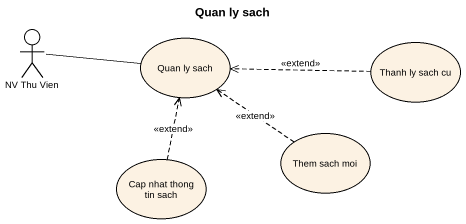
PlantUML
@startuml
title Quan ly sach
actor "NV Thu Vien" as NV_Thu_Vien
usecase "Quan ly sach" as Quan_ly_sach
usecase "Thanh ly sach cu" as Thanh_ly_sach_cu
usecase "Them sach moi" as Them_sach_moi
usecase "Cap nhat thong tin sach" as Cap_nhat_thong_tin_sach
NV_Thu_Vien -right- Quan_ly_sach
Thanh_ly_sach_cu .left.> Quan_ly_sach : <<extend>>
Them_sach_moi .up.> Quan_ly_sach : <<extend>>
Cap_nhat_thong_tin_sach .up.> Quan_ly_sach : <<extend>>
@enduml
